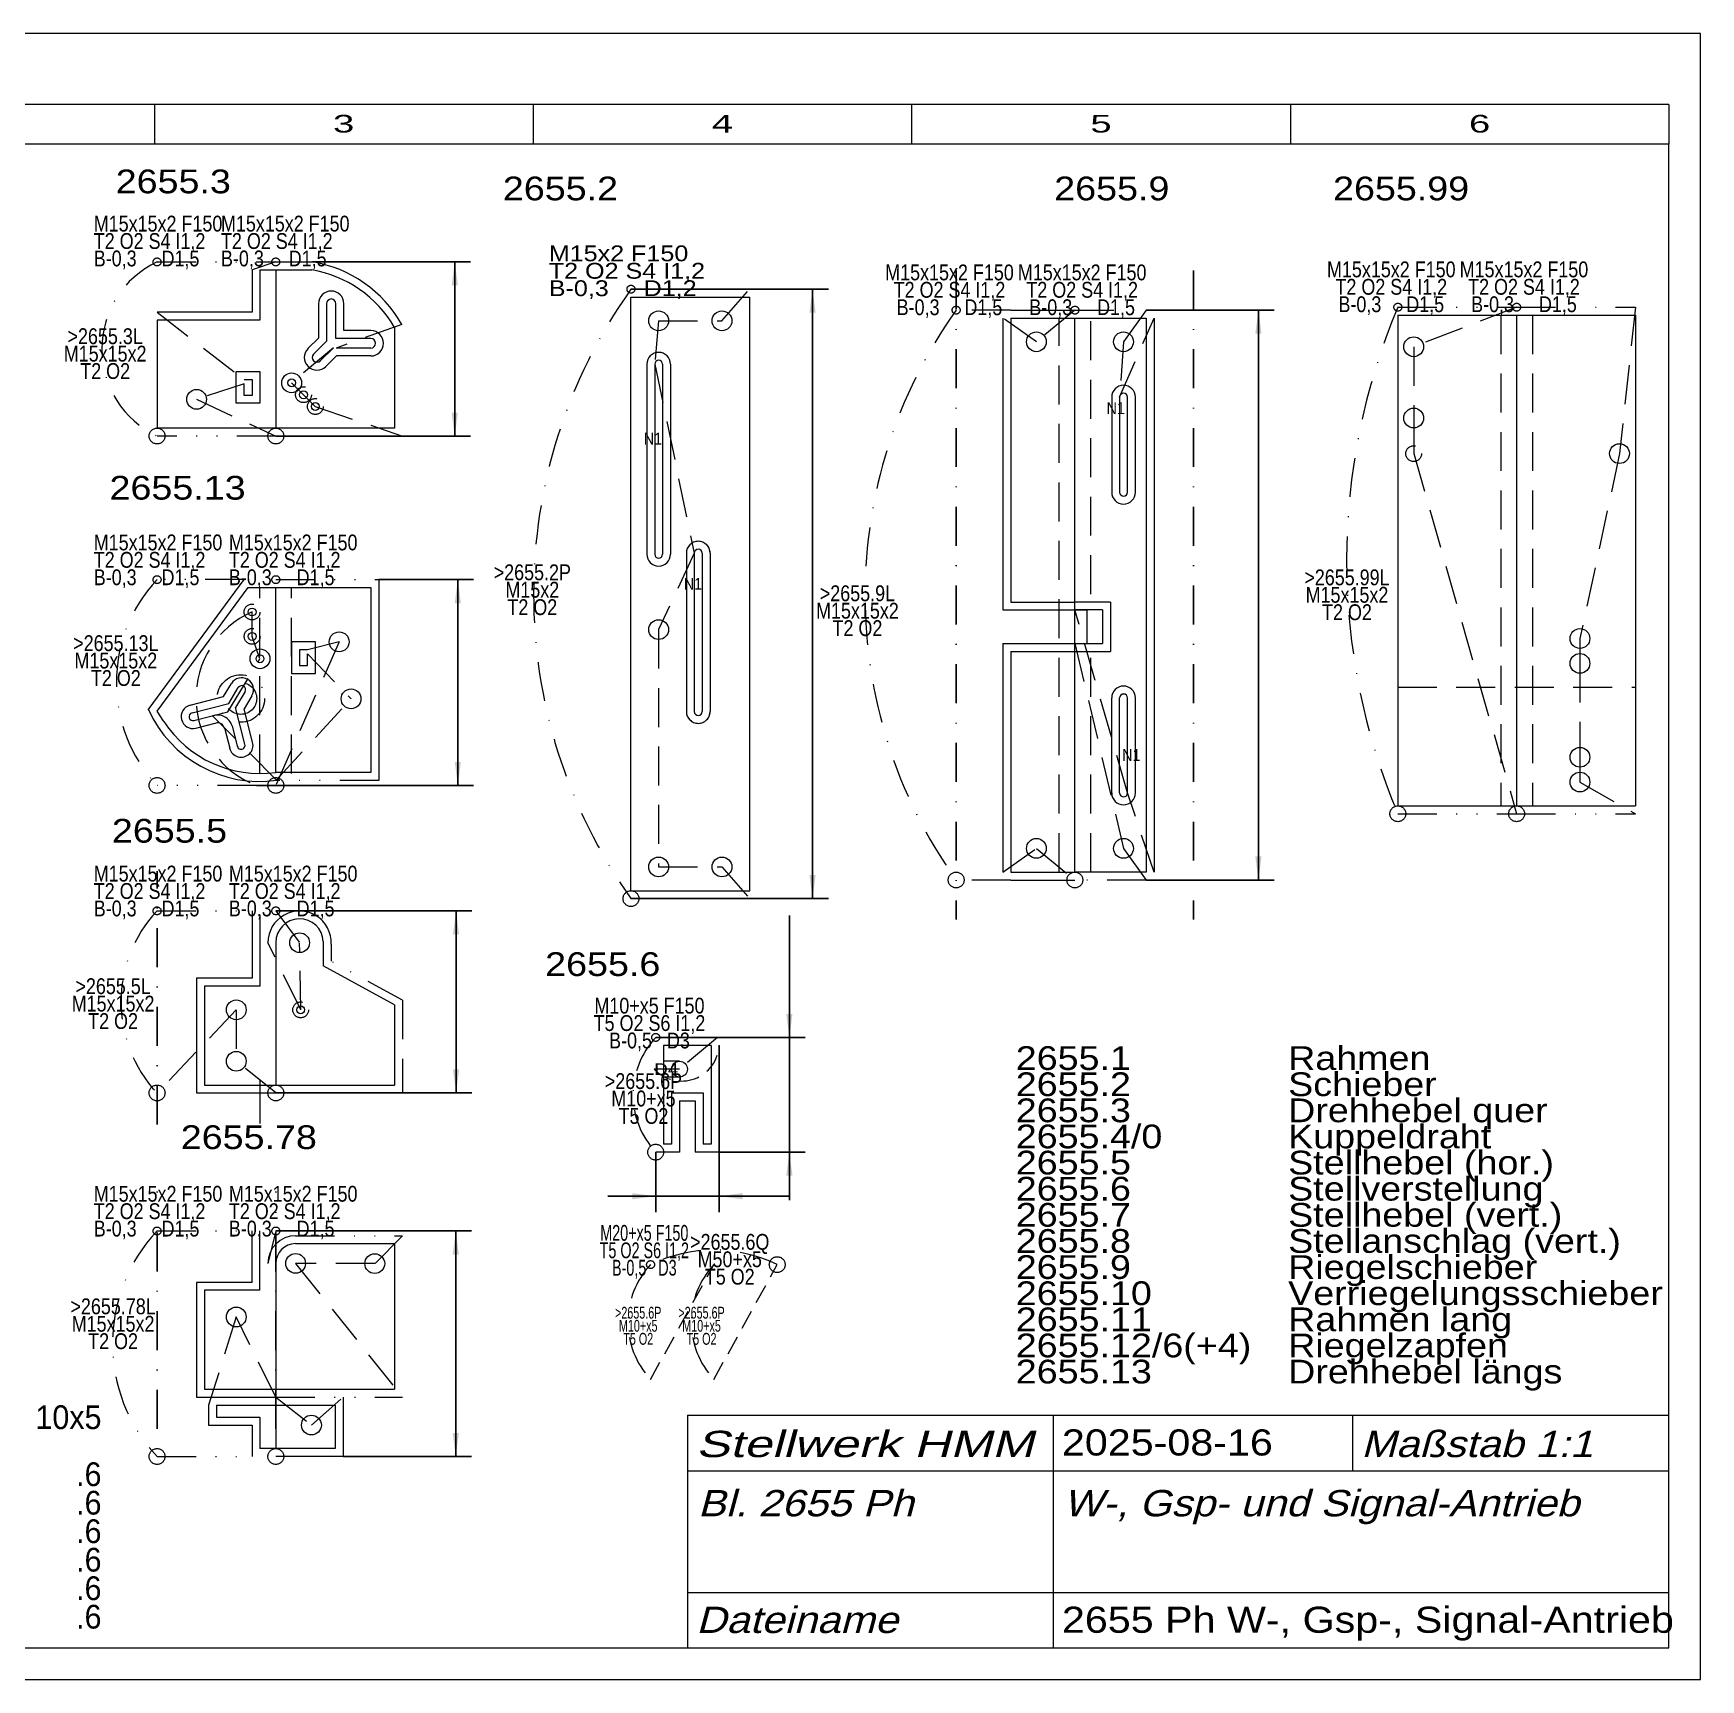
# Model space of a CAD drawing. Extents: x -97 to 296, y -30 to 209.
# Drawn here: x 85.4 to 296, y 1 to 209 of the extents above; entities that cross this region are included whole.
import ezdxf
from ezdxf.enums import TextEntityAlignment as Align

# ---------------------------------------------------------------- set-up
doc = ezdxf.new("R2010")
doc.units = 0
doc.header["$LTSCALE"] = 9.84733
for name, pattern in [('DASHDOT', [1, 0.5, -0.25, 0, -0.25]), ('DASHED', [0.75, 0.5, -0.25]), ('DIVIDE', [1.25, 0.5, -0.25, 0, -0.25, 0, -0.25]), ('HIDDEN', [0.375, 0.25, -0.125]), ('PHANTOM', [2.5, 1.25, -0.25, 0.25, -0.25, 0.25, -0.25])]:
    doc.linetypes.add(name, pattern=pattern)
for name, color, linetype, lineweight in [('2655_13L', 30, 'CONTINUOUS', 13), ('2655_13R', 14, 'CONTINUOUS', 13), ('2655_2 SCHIEBER', 230, 'CONTINUOUS', 13), ('2655_2P', 30, 'CONTINUOUS', 13), ('2655_3 DREHHEBEL', 150, 'CONTINUOUS', 13), ('2655_3L', 30, 'CONTINUOUS', 13), ('2655_3R', 14, 'CONTINUOUS', 13), ('2655_5 STELLHEBEL', 172, 'CONTINUOUS', 13), ('2655_5L', 30, 'CONTINUOUS', 13), ('2655_5R', 14, 'CONTINUOUS', 13), ('2655_6 STELLVERSTELLUNG', 230, 'CONTINUOUS', 13), ('2655_6P', 30, 'CONTINUOUS', 13), ('2655_6Q', 30, 'CONTINUOUS', 13), ('2655_78L', 30, 'CONTINUOUS', 13), ('2655_78R', 14, 'CONTINUOUS', 13), ('2655_8 STELLANSCHLAG', 6, 'CONTINUOUS', 13), ('2655_9 RIEGELSCHIEBER', 171, 'CONTINUOUS', 13), ('2655_99 RAHMENLEHRE', 7, 'CONTINUOUS', 13), ('2655_99L', 30, 'CONTINUOUS', 13), ('2655_99R', 14, 'CONTINUOUS', 13), ('2655_9L', 30, 'CONTINUOUS', 13), ('2655_9R', 14, 'CONTINUOUS', 13), ('2655___ W-_ GSP-_ SIGNAL-ANTRIEB', 230, 'CONTINUOUS', 13), ('BEMAßUNG', 7, 'CONTINUOUS', 25), ('BESCHRIFTUNG', 7, 'CONTINUOUS', 25), ('MITTELLINIEN', 5, 'DASHDOT', 25), ('STANDARD', 7, 'CONTINUOUS', 0)]:
    doc.layers.add(name, color=color, linetype=linetype, lineweight=lineweight)
doc.styles.add('Arial', font='arial.ttf')

# ---------------------------------------------------------------- blocks, each defined once
blk = doc.blocks.new('D513473024')
at = {"layer": 'BEMAßUNG', "color": 172}
for p, q in [((160.87, 176.68), (185.81, 176.68)), ((183.81, 176.68), (183.81, 99.68)), ((160.87, 99.68), (185.81, 99.68))]:
    blk.add_line(p, q, dxfattribs=at)
at = {"layer": 'BEMAßUNG'}
for points in [[(183.81, 176.68), (184.2, 173.7), (183.42, 173.7)], [(183.81, 99.68), (183.42, 102.65), (184.2, 102.65)]]:
    blk.add_solid(points, dxfattribs=at)
blk = doc.blocks.new('D513472768')
at = {"layer": 'BEMAßUNG', "color": 172}
for p, q in [((225.95, 174.03), (242.14, 174.03)), ((240.14, 102.03), (240.14, 174.03)), ((225.95, 102.03), (242.14, 102.03))]:
    blk.add_line(p, q, dxfattribs=at)
at = {"layer": 'BEMAßUNG'}
for points in [[(240.14, 174.03), (240.53, 171.05), (239.74, 171.05)], [(240.14, 102.03), (239.74, 105), (240.53, 105)]]:
    blk.add_solid(points, dxfattribs=at)
blk = doc.blocks.new('D513472512')
at = {"layer": 'BEMAßUNG', "color": 172}
for p, q in [((120.63, 180.12), (140.61, 180.12)), ((138.61, 158.12), (138.61, 180.12)), ((116.01, 158.12), (140.61, 158.12))]:
    blk.add_line(p, q, dxfattribs=at)
at = {"layer": 'BEMAßUNG'}
for points in [[(138.61, 180.12), (139.01, 177.15), (138.22, 177.15)], [(138.61, 158.12), (138.22, 161.09), (139.01, 161.09)]]:
    blk.add_solid(points, dxfattribs=at)
blk = doc.blocks.new('D513472256')
at = {"layer": 'BEMAßUNG', "color": 172}
for p, q in [((116.01, 98.13), (140.78, 98.13)), ((138.78, 75.13), (138.78, 98.13)), ((116.01, 75.13), (140.78, 75.13))]:
    blk.add_line(p, q, dxfattribs=at)
at = {"layer": 'BEMAßUNG'}
for points in [[(138.78, 98.13), (139.17, 95.16), (138.39, 95.16)], [(138.78, 75.13), (138.39, 78.11), (139.17, 78.11)]]:
    blk.add_solid(points, dxfattribs=at)
blk = doc.blocks.new('D513472000')
at = {"layer": 'BEMAßUNG', "color": 172}
for p, q in [((116.01, 57.69), (140.74, 57.69)), ((138.74, 57.69), (138.74, 29.19)), ((124.51, 29.19), (140.74, 29.19))]:
    blk.add_line(p, q, dxfattribs=at)
at = {"layer": 'BEMAßUNG'}
for points in [[(138.74, 57.69), (139.14, 54.71), (138.35, 54.71)], [(138.74, 29.19), (138.35, 32.16), (139.14, 32.16)]]:
    blk.add_solid(points, dxfattribs=at)
blk = doc.blocks.new('D513471744')
at = {"layer": 'BEMAßUNG', "color": 172}
for p, q in [((129.01, 139.98), (141, 139.98)), ((139, 113.98), (139, 139.98)), ((113.57, 113.98), (141, 113.98))]:
    blk.add_line(p, q, dxfattribs=at)
at = {"layer": 'BEMAßUNG'}
for points in [[(139, 139.98), (139.39, 137), (138.61, 137)], [(139, 113.98), (138.61, 116.95), (139.39, 116.95)]]:
    blk.add_solid(points, dxfattribs=at)
blk = doc.blocks.new('D513471488')
at = {"layer": 'BEMAßUNG', "color": 172}
for p, q in [((172, 81.14), (172, 60.08)), ((164, 67.64), (164, 60.08)), ((164, 62.08), (157.96, 62.08)), ((164, 62.08), (172, 62.08)), ((172, 62.08), (180.78, 62.08))]:
    blk.add_line(p, q, dxfattribs=at)
at = {"layer": 'BEMAßUNG'}
for points in [[(164, 62.08), (161.03, 61.69), (161.03, 62.47)], [(172, 62.08), (174.98, 62.47), (174.98, 61.69)]]:
    blk.add_solid(points, dxfattribs=at)
blk = doc.blocks.new('D513471232')
at = {"layer": 'BEMAßUNG', "color": 172}
for p, q in [((180.88, 82.14), (180.88, 97.53)), ((164, 82.14), (182.88, 82.14)), ((180.88, 67.64), (180.88, 82.14)), ((172, 67.64), (182.88, 67.64)), ((180.88, 67.64), (180.88, 61.6))]:
    blk.add_line(p, q, dxfattribs=at)
at = {"layer": 'BEMAßUNG'}
for points in [[(180.88, 82.14), (180.49, 85.12), (181.28, 85.12)], [(180.88, 67.64), (181.28, 64.67), (180.49, 64.67)]]:
    blk.add_solid(points, dxfattribs=at)

msp = doc.modelspace()

# ---------------------------------------------------------------- linework, layer by layer
at = {"layer": '2655_13L'}
for p, q in [((99.9, 123.55), (112.02, 139.98)), ((105.43, 123.15), (110.07, 124.33)), ((110.07, 124.33), (111.27, 126.34)), ((112.13, 125.83), (110.93, 123.82)), ((105.67, 122.18), (109.96, 123.27)), ((112.11, 119.18), (110.93, 123.82)), ((110.49, 121.52), (111.14, 118.93))]:
    msp.add_line(p, q, dxfattribs=at)
at = {"layer": '2655_13L', "linetype": 'DIVIDE'}
for p, q in [((112.02, 139.98), (101.01, 139.98)), ((113.57, 113.98), (101.01, 113.98))]:
    msp.add_line(p, q, dxfattribs=at)
at = {"layer": '2655_13L', "linetype": 'DASHED'}
for p, q in [((113.02, 132.81), (113.01, 135.89)), ((114.01, 129.98), (113.02, 132.81)), ((109.96, 123.27), (114.01, 129.98)), ((116.14, 114.62), (108.02, 122.77))]:
    msp.add_line(p, q, dxfattribs=at)
at = {"layer": '2655_13L', "linetype": 'PHANTOM'}
for centre, radius in [((101.01, 139.98), 0.5), ((101.01, 113.98), 1)]:
    msp.add_circle(centre, radius, dxfattribs=at)
at = {"layer": '2655_13L', "linetype": 'DIVIDE'}
for centre in [(113.01, 135.89), (113.02, 132.81)]:
    msp.add_circle(centre, 1, dxfattribs=at)
at = {"layer": '2655_13L'}
msp.add_circle((114.01, 129.98), 1.25, dxfattribs=at)
at = {"layer": '2655_13L', "linetype": 'DASHED'}
msp.add_arc((117.78, 125.05), 11.85, 113.7717, 249.1762, dxfattribs=at)
at = {"layer": '2655_13L'}
for centre, radius, start, end in [((111.7, 126.09), 0.5, 329.29, 509.29), ((114.01, 129.98), 15.5, 204.4917, 277.9281), ((105.55, 122.66), 0.5, 104.29, 284.29), ((108.64, 120.94), 1.93, 17.273, 108.5844), ((111.63, 119.05), 0.5, 194.29, 374.29)]:
    msp.add_arc(centre, radius, start, end, dxfattribs=at)
at = {"layer": '2655_13R', "linetype": 'DIVIDE'}
for p, q in [((116.01, 139.98), (129.01, 139.98)), ((129.01, 114.62), (116.01, 114.62))]:
    msp.add_line(p, q, dxfattribs=at)
at = {"layer": '2655_13R'}
for p, q in [((129.01, 139.98), (129.01, 114.62)), ((120.01, 131.12), (119.01, 131.12)), ((119.01, 131.12), (119.01, 129.12)), ((120.01, 129.12), (120.01, 130.62)), ((119.01, 129.12), (120.01, 129.12))]:
    msp.add_line(p, q, dxfattribs=at)
at = {"layer": '2655_13R', "linetype": 'DASHED'}
for p, q in [((124.01, 132.12), (116.01, 113.98)), ((124.01, 132.12), (120.01, 131.12)), ((120.01, 130.62), (125.51, 124.92)), ((116.01, 114.62), (125.51, 124.92))]:
    msp.add_line(p, q, dxfattribs=at)
at = {"layer": '2655_13R', "linetype": 'PHANTOM'}
for centre, radius in [((116.01, 139.98), 0.5), ((116.01, 113.98), 1)]:
    msp.add_circle(centre, radius, dxfattribs=at)
at = {"layer": '2655_13R'}
for centre in [(124.01, 132.12), (125.51, 124.92)]:
    msp.add_circle(centre, 1.25, dxfattribs=at)
at = {"layer": '2655_2 SCHIEBER'}
for p, q in [((160.87, 100.68), (160.87, 175.68)), ((160.87, 175.68), (175.87, 175.68)), ((175.87, 100.68), (175.87, 175.68)), ((162.87, 167.19), (162.87, 143.19)), ((165.87, 167.19), (165.87, 143.19)), ((167.87, 143.32), (167.87, 123.32)), ((170.87, 143.32), (170.87, 123.32)), ((160.87, 100.68), (175.87, 100.68))]:
    msp.add_line(p, q, dxfattribs=at)
at = {"layer": '2655_2 SCHIEBER', "linetype": 'DASHED'}
for p, q in [((167.87, 143.32), (167.87, 123.32)), ((170.87, 143.32), (170.87, 123.32))]:
    msp.add_line(p, q, dxfattribs=at)
at = {"layer": '2655_2 SCHIEBER'}
for centre, start, end in [((164.37, 167.19), 0, 180), ((169.37, 143.32), 0, 180), ((164.37, 143.19), 180, 360), ((169.37, 123.32), 180, 360)]:
    msp.add_arc(centre, 1.5, start, end, dxfattribs=at)
at = {"layer": '2655_2 SCHIEBER', "linetype": 'DASHED'}
for centre, start, end in [((169.37, 143.32), 0, 180), ((169.37, 123.32), 180, 360)]:
    msp.add_arc(centre, 1.5, start, end, dxfattribs=at)
at = {"layer": '2655_2P', "linetype": 'DIVIDE'}
for p, q in [((160.87, 176.68), (175.87, 176.68)), ((160.87, 99.68), (175.87, 99.68))]:
    msp.add_line(p, q, dxfattribs=at)
at = {"layer": '2655_2P', "linetype": 'DASHED'}
for p, q in [((172.37, 172.68), (175.87, 176.68)), ((164.37, 172.68), (163.87, 167.19)), ((164.37, 172.68), (172.37, 172.68)), ((163.87, 167.19), (168.87, 143.32)), ((168.87, 143.32), (164.37, 133.67)), ((164.37, 133.67), (164.37, 103.68)), ((164.37, 103.68), (172.37, 103.68)), ((172.37, 103.68), (175.87, 99.68))]:
    msp.add_line(p, q, dxfattribs=at)
at = {"layer": '2655_2P'}
for p, q in [((163.87, 167.19), (163.87, 143.19)), ((164.87, 167.19), (164.87, 143.19)), ((168.87, 143.32), (168.87, 123.32)), ((169.87, 143.32), (169.87, 123.32))]:
    msp.add_line(p, q, dxfattribs=at)
at = {"layer": '2655_2P', "linetype": 'PHANTOM'}
for centre, radius in [((160.87, 176.68), 0.5), ((160.87, 99.68), 1)]:
    msp.add_circle(centre, radius, dxfattribs=at)
at = {"layer": '2655_2P'}
for centre in [(164.37, 172.68), (172.37, 172.68), (164.37, 133.67), (164.37, 103.68), (172.37, 103.68)]:
    msp.add_circle(centre, 1.25, dxfattribs=at)
for centre, start, end in [((164.37, 167.19), 0, 180), ((169.37, 143.32), 0, 180), ((164.37, 143.19), 180, 360), ((169.37, 123.32), 180, 360)]:
    msp.add_arc(centre, 0.5, start, end, dxfattribs=at)
at = {"layer": '2655_3 DREHHEBEL'}
for p, q in [((114.01, 179.12), (114.01, 172.76)), ((114.01, 179.12), (120.54, 179.12)), ((116.01, 179.12), (116.01, 159.12)), ((121.41, 174.84), (121.41, 170.5)), ((124.61, 171.44), (124.61, 174.84)), ((114.01, 172.76), (101.01, 172.76)), ((101.01, 172.76), (101.01, 159.12)), ((128.01, 171.44), (124.61, 171.44)), ((131.01, 171.82), (131.01, 159.12)), ((120.07, 169.17), (121.41, 170.5)), ((123.67, 168.24), (122.34, 166.91)), ((128.01, 168.24), (123.67, 168.24)), ((111.01, 162.26), (111.01, 166.26)), ((111.01, 166.26), (114.01, 166.26)), ((114.01, 166.26), (114.01, 162.26)), ((114.01, 162.26), (111.01, 162.26)), ((131.01, 159.12), (101.01, 159.12)), ((101.01, 123.36), (112.53, 138.98)), ((112.53, 138.98), (128.01, 138.98)), ((116.01, 115.62), (116.01, 138.98)), ((116.01, 115.62), (116.01, 138.98)), ((128.01, 138.98), (128.01, 115.62)), ((121.01, 132.12), (118.01, 132.12)), ((118.01, 132.12), (118.01, 128.12)), ((121.01, 128.12), (121.01, 132.12)), ((109.42, 125.2), (110.41, 126.85)), ((118.01, 128.12), (121.01, 128.12)), ((105.18, 124.12), (109.42, 125.2)), ((112.98, 125.32), (112, 123.67)), ((101.87, 122.05), (101.01, 123.36)), ((113.08, 119.42), (112, 123.67)), ((105.92, 121.21), (108.34, 121.83)), ((109.56, 121.1), (110.18, 118.68)), ((128.01, 115.62), (116.01, 115.62))]:
    msp.add_line(p, q, dxfattribs=at)
at = {"layer": '2655_3 DREHHEBEL', "linetype": 'DASHED'}
for p, q in [((114.01, 115.48), (114.01, 138.98)), ((118.01, 115.48), (118.01, 138.98))]:
    msp.add_line(p, q, dxfattribs=at)
at = {"layer": '2655_3 DREHHEBEL'}
for centre in [(118.01, 164.84), (119.51, 163.34), (121, 161.85), (113.01, 135.89), (113.02, 132.81), (114.01, 129.98), (114.01, 129.98)]:
    msp.add_circle(centre, 0.5, dxfattribs=at)
at = {"layer": '2655_3 DREHHEBEL', "linetype": 'DASHDOT'}
for radius in [3, 2]:
    msp.add_circle((111.59, 124.96), radius, dxfattribs=at)
at = {"layer": '2655_3 DREHHEBEL'}
for centre, radius, start, end in [((118.01, 164.34), 15, 29.9264, 80.2619), ((123.01, 174.84), 1.6, 360, 540), ((128.01, 169.84), 1.6, 270, 450), ((121.21, 168.04), 1.6, 135, 315), ((111.7, 126.09), 1.5, 329.29, 509.29), ((105.55, 122.66), 1.5, 104.29, 284.29), ((114.01, 129.98), 14.5, 213.1448, 277.9281), ((108.64, 120.94), 0.933, 9.9957, 108.5844), ((111.63, 119.05), 1.5, 194.29, 374.29)]:
    msp.add_arc(centre, radius, start, end, dxfattribs=at)
at = {"layer": '2655_3L', "linetype": 'DIVIDE'}
for p, q in [((101.01, 180.12), (116.01, 180.12)), ((116.01, 158.12), (101.01, 158.12))]:
    msp.add_line(p, q, dxfattribs=at)
at = {"layer": '2655_3L', "linetype": 'DASHED'}
for p, q in [((116.01, 180.12), (113.01, 179.12)), ((101.01, 173.76), (112.01, 165.26)), ((112.01, 164.72), (106, 162.76)), ((106, 162.76), (116.01, 158.12))]:
    msp.add_line(p, q, dxfattribs=at)
at = {"layer": '2655_3L'}
for p, q in [((113.01, 179.12), (113.01, 173.76)), ((113.01, 173.76), (101.01, 173.76)), ((112.01, 165.26), (113.01, 165.26)), ((112.01, 163.26), (112.01, 164.72)), ((113.01, 165.26), (113.01, 163.26)), ((113.01, 163.26), (112.01, 163.26))]:
    msp.add_line(p, q, dxfattribs=at)
at = {"layer": '2655_3L', "linetype": 'PHANTOM'}
for centre, radius in [((101.01, 180.12), 0.5), ((101.01, 158.12), 1)]:
    msp.add_circle(centre, radius, dxfattribs=at)
at = {"layer": '2655_3L'}
msp.add_circle((106, 162.76), 1.25, dxfattribs=at)
at = {"layer": '2655_3R', "linetype": 'DIVIDE'}
for p, q in [((116, 180.12), (120.63, 180.12)), ((132.01, 158.12), (116.01, 158.12))]:
    msp.add_line(p, q, dxfattribs=at)
at = {"layer": '2655_3R'}
for p, q in [((122.41, 174.84), (122.41, 170.09)), ((123.61, 170.44), (123.61, 174.84)), ((120.78, 168.46), (122.41, 170.09)), ((121.63, 167.62), (123.28, 169.27)), ((128.01, 170.44), (123.61, 170.44)), ((128.01, 169.24), (123.63, 169.24))]:
    msp.add_line(p, q, dxfattribs=at)
at = {"layer": '2655_3R', "linetype": 'DASHED'}
for p, q in [((131.93, 172.22), (123.63, 169.24)), ((123.28, 169.27), (118.01, 164.84)), ((118.01, 164.84), (119.51, 163.34)), ((119.51, 163.34), (121, 161.85)), ((121, 161.85), (132.01, 158.12))]:
    msp.add_line(p, q, dxfattribs=at)
at = {"layer": '2655_3R', "linetype": 'PHANTOM'}
for centre, radius in [((116, 180.12), 0.5), ((116.01, 158.12), 1)]:
    msp.add_circle(centre, radius, dxfattribs=at)
at = {"layer": '2655_3R'}
msp.add_circle((118.01, 164.84), 1.25, dxfattribs=at)
at = {"layer": '2655_3R', "linetype": 'DIVIDE'}
for centre in [(119.51, 163.34), (121, 161.85)]:
    msp.add_circle(centre, 1, dxfattribs=at)
at = {"layer": '2655_3R'}
for centre, radius, start, end in [((118.01, 164.34), 16, 29.4913, 80.5719), ((123.01, 174.84), 0.6, 0, 180), ((128.01, 169.84), 0.6, 270, 450), ((121.21, 168.04), 0.6, 135, 315)]:
    msp.add_arc(centre, radius, start, end, dxfattribs=at)
at = {"layer": '2655_5 STELLHEBEL'}
for p, q in [((114.01, 97.63), (114.01, 88.63)), ((116.01, 94.11), (116.01, 76.13)), ((122.01, 94.27), (122.01, 91.17)), ((131.01, 86.24), (122.01, 91.17)), ((114.01, 88.63), (107.01, 88.63)), ((107.01, 88.63), (107.01, 76.13)), ((131.01, 86.24), (131.01, 76.13)), ((107.01, 76.13), (131.01, 76.13)), ((114.01, 50.19), (114.01, 57.69)), ((118.51, 56.09), (131.01, 56.09)), ((131.01, 56.09), (131.01, 37.69)), ((116.01, 53.59), (116.01, 37.69)), ((114.01, 50.19), (107.01, 50.19)), ((107.01, 50.19), (107.01, 37.69)), ((107.01, 37.69), (131.01, 37.69))]:
    msp.add_line(p, q, dxfattribs=at)
msp.add_circle((119.15, 85.63), 0.5, dxfattribs=at)
for centre, radius, start in [((119.01, 94.11), 3, 2.9787), ((118.51, 53.59), 2.5, 90)]:
    msp.add_arc(centre, radius, start, 180, dxfattribs=at)
at = {"layer": '2655_5L', "linetype": 'DIVIDE'}
msp.add_line((101.01, 98.13), (113.01, 98.13), dxfattribs=at)
at = {"layer": '2655_5L'}
for p, q in [((113.01, 98.13), (113.01, 89.63)), ((106.01, 89.63), (106.01, 75.13)), ((113.01, 89.63), (106.01, 89.63)), ((106.01, 75.13), (116.01, 75.13))]:
    msp.add_line(p, q, dxfattribs=at)
at = {"layer": '2655_5L', "linetype": 'DASHED'}
for p, q in [((111.01, 85.63), (101.01, 75.13)), ((111.01, 85.63), (111.01, 79.13)), ((116.01, 75.13), (111.01, 79.13))]:
    msp.add_line(p, q, dxfattribs=at)
at = {"layer": '2655_5L', "linetype": 'PHANTOM'}
for centre, radius in [((101.01, 98.13), 0.5), ((101.01, 75.13), 1)]:
    msp.add_circle(centre, radius, dxfattribs=at)
at = {"layer": '2655_5L'}
for centre in [(111.01, 85.63), (111.01, 79.13)]:
    msp.add_circle(centre, 1.25, dxfattribs=at)
at = {"layer": '2655_5R', "linetype": 'DASHED'}
for p, q in [((116.01, 98.13), (119.01, 94.11)), ((119.15, 85.63), (115.01, 94.11)), ((119.15, 85.63), (119.01, 94.11)), ((132.01, 86.84), (132.01, 75.13))]:
    msp.add_line(p, q, dxfattribs=at)
at = {"layer": '2655_5R'}
msp.add_line((123.01, 93.93), (123.01, 91.76), dxfattribs=at)
at = {"layer": '2655_5R', "linetype": 'DIVIDE'}
for p, q in [((132.01, 86.84), (123.01, 91.76)), ((116.01, 75.13), (132.01, 75.13))]:
    msp.add_line(p, q, dxfattribs=at)
at = {"layer": '2655_5R', "linetype": 'PHANTOM'}
for centre, radius in [((116.01, 98.13), 0.5), ((116.01, 75.13), 1)]:
    msp.add_circle(centre, radius, dxfattribs=at)
at = {"layer": '2655_5R'}
msp.add_circle((119.01, 94.11), 1.25, dxfattribs=at)
at = {"layer": '2655_5R', "linetype": 'DIVIDE'}
msp.add_circle((119.15, 85.63), 1, dxfattribs=at)
at = {"layer": '2655_5R'}
msp.add_arc((119.01, 94.11), 4, 357.4202, 540, dxfattribs=at)
at = {"layer": '2655_6 STELLVERSTELLUNG', "color": 230}
for p, q in [((165, 81.14), (165, 68.64)), ((171, 81.14), (165, 81.14)), ((171, 81.14), (171, 68.64)), ((166, 75.14), (170, 75.14)), ((166, 75.14), (166, 68.64)), ((170, 75.14), (170, 68.64)), ((166, 68.64), (165, 68.64)), ((171, 68.64), (170, 68.64))]:
    msp.add_line(p, q, dxfattribs=at)
at = {"layer": '2655_6 STELLVERSTELLUNG', "color": 230, "linetype": 'DASHED'}
for p, q in [((167, 79.14), (165, 79.14)), ((167, 77.14), (165, 77.14))]:
    msp.add_line(p, q, dxfattribs=at)
at = {"layer": '2655_6P', "linetype": 'DIVIDE'}
for p, q in [((171.81, 82.14), (164, 82.14)), ((167, 78.14), (163.81, 78.14)), ((167, 67.64), (164, 67.64)), ((172, 67.64), (169, 67.64))]:
    msp.add_line(p, q, dxfattribs=at)
at = {"layer": '2655_6P', "linetype": 'DASHED'}
msp.add_line((171.81, 82.14), (167, 78.14), dxfattribs=at)
at = {"layer": '2655_6P'}
for p, q in [((172, 81.14), (172, 67.64)), ((167, 74.14), (167, 67.64)), ((167, 74.14), (169, 74.14)), ((169, 74.14), (169, 67.64))]:
    msp.add_line(p, q, dxfattribs=at)
at = {"layer": '2655_6P', "linetype": 'PHANTOM'}
for centre, radius in [((164, 82.14), 0.5), ((164, 67.64), 1)]:
    msp.add_circle(centre, radius, dxfattribs=at)
at = {"layer": '2655_6P'}
msp.add_circle((167, 78.14), 1, dxfattribs=at)
at = {"layer": '2655_6P', "linetype": 'HIDDEN'}
msp.add_arc((167.28, 81.36), 4.73, 222.8091, 357.4034, dxfattribs=at)
at = {"layer": '2655_6Q', "linetype": 'HIDDEN'}
for p, q in [((163.35, 38.94), (171.35, 53.44)), ((171.35, 38.94), (179.35, 53.44))]:
    msp.add_line(p, q, dxfattribs=at)
at = {"layer": '2655_6Q', "linetype": 'PHANTOM'}
for centre, radius in [((163.35, 53.44), 0.5), ((179.35, 53.44), 1)]:
    msp.add_circle(centre, radius, dxfattribs=at)
at = {"layer": '2655_6Q', "linetype": 'DASHDOT'}
for centre in [(171.1, 46.19), (179.1, 46.19)]:
    msp.add_arc(centre, 10.61, 136.9144, 223.0856, dxfattribs=at)
at = {"layer": '2655_78L', "linetype": 'DIVIDE'}
for p, q in [((101.01, 57.69), (113.01, 57.69)), ((101.01, 29.19), (113.01, 29.19))]:
    msp.add_line(p, q, dxfattribs=at)
at = {"layer": '2655_78L'}
for p, q in [((113.01, 51.19), (113.01, 57.69)), ((106.01, 51.19), (106.01, 36.69)), ((113.01, 51.19), (106.01, 51.19)), ((106.01, 36.69), (116.01, 36.69)), ((107.51, 35.69), (107.51, 33.16)), ((107.51, 33.16), (113.01, 33.16)), ((113.01, 33.16), (113.01, 29.19))]:
    msp.add_line(p, q, dxfattribs=at)
at = {"layer": '2655_78L', "linetype": 'DASHED'}
for p, q in [((111.01, 46.82), (107.51, 35.69)), ((116.01, 36.69), (111.01, 46.82))]:
    msp.add_line(p, q, dxfattribs=at)
at = {"layer": '2655_78L', "linetype": 'PHANTOM'}
for centre, radius in [((101.01, 57.69), 0.5), ((101.01, 29.19), 1)]:
    msp.add_circle(centre, radius, dxfattribs=at)
at = {"layer": '2655_78L'}
msp.add_circle((111.01, 46.82), 1.25, dxfattribs=at)
at = {"layer": '2655_78R', "linetype": 'DASHED'}
for p, q in [((116.01, 57.69), (115.01, 53.59)), ((132.01, 57.09), (128.51, 53.57)), ((128.51, 53.57), (118.51, 53.59)), ((118.51, 53.59), (132.01, 36.69)), ((116.01, 36.69), (120.51, 33.17)), ((120.51, 33.17), (124.51, 36.69))]:
    msp.add_line(p, q, dxfattribs=at)
at = {"layer": '2655_78R', "linetype": 'DIVIDE'}
for p, q in [((118.51, 57.09), (132.01, 57.09)), ((116.01, 36.69), (132.01, 36.69))]:
    msp.add_line(p, q, dxfattribs=at)
at = {"layer": '2655_78R'}
for p, q in [((124.51, 36.69), (124.51, 29.19)), ((124.51, 29.19), (116.01, 29.19))]:
    msp.add_line(p, q, dxfattribs=at)
at = {"layer": '2655_78R', "linetype": 'PHANTOM'}
for centre, radius in [((116.01, 57.69), 0.5), ((116.01, 29.19), 1)]:
    msp.add_circle(centre, radius, dxfattribs=at)
at = {"layer": '2655_78R'}
for centre in [(118.51, 53.59), (128.51, 53.57), (120.51, 33.17)]:
    msp.add_circle(centre, 1.25, dxfattribs=at)
msp.add_arc((118.51, 53.59), 3.5, 90, 180, dxfattribs=at)
at = {"layer": '2655_8 STELLANSCHLAG'}
for p, q in [((114.01, 76.76), (114.01, 71.26)), ((108.51, 35.69), (123.51, 35.69)), ((108.51, 35.69), (108.51, 34.16)), ((108.51, 34.16), (114.01, 34.16)), ((114.01, 34.16), (114.01, 30.19)), ((116.01, 35.69), (116.01, 30.19)), ((123.51, 35.69), (123.51, 30.19)), ((123.51, 30.19), (114.01, 30.19))]:
    msp.add_line(p, q, dxfattribs=at)
at = {"layer": '2655_9 RIEGELSCHIEBER'}
for p, q in [((208.86, 173.03), (216.95, 173.03)), ((208.86, 173.03), (208.86, 137.15)), ((216.95, 173.03), (225.95, 173.03)), ((216.95, 103.03), (216.95, 173.03)), ((225.95, 173.03), (225.95, 103.03)), ((221.6, 163.03), (221.6, 151.03)), ((224.6, 151.03), (224.6, 163.03)), ((208.86, 137.15), (214.95, 137.15)), ((221.45, 137.15), (216.95, 137.15)), ((221.45, 137.15), (221.45, 130.9)), ((208.86, 130.9), (214.95, 130.9)), ((208.86, 130.9), (208.86, 103.03)), ((216.95, 130.9), (221.45, 130.9)), ((221.6, 113.03), (221.6, 125.03)), ((224.6, 113.03), (224.6, 125.03)), ((208.86, 103.03), (216.95, 103.03)), ((225.95, 103.03), (216.95, 103.03))]:
    msp.add_line(p, q, dxfattribs=at)
at = {"layer": '2655_9 RIEGELSCHIEBER', "linetype": 'DASHED'}
for p, q in [((214.95, 103.03), (214.95, 173.03)), ((218.95, 138.15), (218.95, 173.03)), ((214.95, 137.15), (216.95, 137.15)), ((214.95, 130.9), (216.95, 130.9)), ((218.95, 103.03), (218.95, 131.9))]:
    msp.add_line(p, q, dxfattribs=at)
at = {"layer": '2655_9 RIEGELSCHIEBER'}
for centre, start, end in [((223.1, 163.03), 0, 180), ((223.1, 151.03), 180, 360), ((223.1, 125.03), 0, 180), ((223.1, 113.03), 180, 360)]:
    msp.add_arc(centre, 1.5, start, end, dxfattribs=at)
at = {"layer": '2655_99 RAHMENLEHRE'}
for p, q in [((257.75, 173.4), (257.75, 111.4)), ((257.75, 173.4), (287.75, 173.4)), ((272.75, 173.4), (272.75, 111.4)), ((287.75, 173.4), (287.75, 111.4)), ((257.75, 111.4), (287.75, 111.4))]:
    msp.add_line(p, q, dxfattribs=at)
at = {"layer": '2655_99 RAHMENLEHRE', "linetype": 'DASHED'}
for p, q in [((270.75, 173.4), (270.75, 111.4)), ((274.75, 173.4), (274.75, 111.4)), ((257.75, 126.4), (287.75, 126.4))]:
    msp.add_line(p, q, dxfattribs=at)
at = {"layer": '2655_99L', "linetype": 'DIVIDE'}
for p, q in [((257.75, 174.4), (272.75, 174.4)), ((257.75, 110.4), (272.75, 110.4))]:
    msp.add_line(p, q, dxfattribs=at)
at = {"layer": '2655_99L', "linetype": 'DASHED'}
for p, q in [((272.75, 174.4), (259.75, 169.4)), ((259.75, 169.4), (259.75, 160.4)), ((259.75, 160.4), (259.75, 155.9)), ((259.75, 155.9), (272.75, 110.4))]:
    msp.add_line(p, q, dxfattribs=at)
at = {"layer": '2655_99L', "linetype": 'PHANTOM'}
for centre, radius in [((257.75, 174.4), 0.5), ((257.75, 110.4), 1)]:
    msp.add_circle(centre, radius, dxfattribs=at)
at = {"layer": '2655_99L'}
for centre in [(259.75, 169.4), (259.75, 160.4)]:
    msp.add_circle(centre, 1.25, dxfattribs=at)
at = {"layer": '2655_99L', "linetype": 'DIVIDE'}
msp.add_circle((259.75, 155.9), 1, dxfattribs=at)
at = {"layer": '2655_99R', "linetype": 'DIVIDE'}
for p, q in [((272.75, 174.4), (287.75, 174.4)), ((272.75, 110.4), (287.75, 110.4))]:
    msp.add_line(p, q, dxfattribs=at)
at = {"layer": '2655_99R', "linetype": 'DASHED'}
for p, q in [((287.75, 174.4), (285.75, 155.9)), ((285.75, 155.9), (280.75, 132.54)), ((280.75, 129.4), (280.75, 117.54)), ((280.75, 114.4), (287.75, 110.4))]:
    msp.add_line(p, q, dxfattribs=at)
at = {"layer": '2655_99R', "color": 30, "linetype": 'DASHED'}
for p, q in [((280.75, 132.54), (280.75, 129.4)), ((280.75, 117.54), (280.75, 114.4))]:
    msp.add_line(p, q, dxfattribs=at)
at = {"layer": '2655_99R', "linetype": 'PHANTOM'}
for centre, radius in [((272.75, 174.4), 0.5), ((272.75, 110.4), 1)]:
    msp.add_circle(centre, radius, dxfattribs=at)
at = {"layer": '2655_99R'}
for centre in [(285.75, 155.9), (280.75, 132.54), (280.75, 129.4), (280.75, 117.54), (280.75, 114.4)]:
    msp.add_circle(centre, 1.25, dxfattribs=at)
at = {"layer": '2655_9L', "linetype": 'DIVIDE'}
for p, q in [((208.86, 174.03), (201.95, 174.03)), ((208.86, 102.03), (201.95, 102.03))]:
    msp.add_line(p, q, dxfattribs=at)
at = {"layer": '2655_9L'}
for p, q in [((207.86, 173.03), (207.86, 136.15)), ((208.86, 174.03), (216.95, 174.03)), ((207.86, 136.15), (218.45, 136.15)), ((207.86, 131.9), (218.45, 131.9)), ((207.86, 131.9), (207.86, 103.03)), ((208.86, 102.03), (216.95, 102.03))]:
    msp.add_line(p, q, dxfattribs=at)
at = {"layer": '2655_9L', "linetype": 'DASHED'}
for p, q in [((212.09, 170.03), (207.86, 173.03)), ((216.95, 174.03), (212.09, 170.03)), ((218.45, 136.15), (218.45, 131.9)), ((207.86, 103.03), (212.09, 106.03)), ((212.09, 106.03), (216.95, 102.03))]:
    msp.add_line(p, q, dxfattribs=at)
at = {"layer": '2655_9L', "linetype": 'PHANTOM'}
for centre, radius in [((201.95, 174.03), 0.5), ((201.95, 102.03), 1)]:
    msp.add_circle(centre, radius, dxfattribs=at)
at = {"layer": '2655_9L'}
for centre in [(212.09, 170.03), (212.09, 106.03)]:
    msp.add_circle(centre, 1.25, dxfattribs=at)
at = {"layer": '2655_9R', "linetype": 'DIVIDE'}
for p, q in [((216.95, 174.03), (225.95, 174.03)), ((225.95, 102.03), (216.95, 102.03))]:
    msp.add_line(p, q, dxfattribs=at)
at = {"layer": '2655_9R', "linetype": 'DASHED'}
for p, q in [((222.6, 163.03), (226.95, 173.03)), ((225.95, 174.03), (223.09, 170.03)), ((223.09, 170.03), (222.6, 163.03)), ((223.6, 113.03), (216.95, 136.15)), ((216.95, 131.9), (223.09, 106.03)), ((226.95, 103.03), (223.6, 113.03)), ((223.09, 106.03), (225.95, 102.03))]:
    msp.add_line(p, q, dxfattribs=at)
at = {"layer": '2655_9R'}
for p, q in [((226.95, 173.03), (226.95, 103.03)), ((222.6, 163.03), (222.6, 151.03)), ((223.6, 151.03), (223.6, 163.03)), ((220.45, 136.15), (216.95, 136.15)), ((220.45, 136.15), (220.45, 131.9)), ((216.95, 131.9), (220.45, 131.9)), ((222.6, 113.03), (222.6, 125.03)), ((223.6, 113.03), (223.6, 125.03))]:
    msp.add_line(p, q, dxfattribs=at)
at = {"layer": '2655_9R', "linetype": 'PHANTOM'}
for centre, radius in [((216.95, 174.03), 0.5), ((216.95, 102.03), 1)]:
    msp.add_circle(centre, radius, dxfattribs=at)
at = {"layer": '2655_9R'}
for centre in [(223.09, 170.03), (223.09, 106.03)]:
    msp.add_circle(centre, 1.25, dxfattribs=at)
for centre, start, end in [((223.1, 163.03), 0, 180), ((223.1, 151.03), 180, 360), ((223.1, 125.03), 0, 180), ((223.1, 113.03), 180, 360)]:
    msp.add_arc(centre, 0.5, start, end, dxfattribs=at)
at = {"layer": '2655___ W-_ GSP-_ SIGNAL-ANTRIEB', "linetype": 'DASHDOT'}
for centre, radius, start, end in [((106.19, 169.12), 12.16, 115.2446, 244.7554), ((214.94, 138.18), 66.37, 144.5454, 215.4546), ((252.5, 138.03), 62.06, 144.5454, 215.4546), ((333.53, 142.4), 82.26, 157.1068, 202.8932), ((114.9, 126.98), 19.03, 136.9144, 223.0856), ((113.3, 86.63), 16.84, 136.9144, 223.0856), ((171.75, 74.89), 10.61, 136.9144, 223.0856), ((116.24, 43.44), 20.86, 136.9268, 223.098), ((171.35, 36.95), 18.33, 64.1162, 115.8838)]:
    msp.add_arc(centre, radius, start, end, dxfattribs=at)
at = {"layer": 'MITTELLINIEN'}
for p, q in [((201.95, 179.03), (201.95, 97.03)), ((231.95, 179.03), (231.95, 97.03)), ((101.01, 71.13), (101.01, 103.13)), ((101.01, 32.69), (101.01, 62.69)), ((116.01, 32.69), (116.01, 62.69))]:
    msp.add_line(p, q, dxfattribs=at)
at = {"layer": 'STANDARD'}
for p, q in [((296, 209), (1, 209)), ((296, 1), (296, 209)), ((292, 200), (5, 200)), ((100.67, 200), (100.67, 195)), ((148.5, 200), (148.5, 195)), ((196.33, 200), (196.33, 195)), ((244.17, 200), (244.17, 195)), ((292, 200), (292, 195)), ((292, 195), (10, 195)), ((292, 5), (292, 195)), ((10, 5), (292, 5)), ((1, 1), (296, 1))]:
    msp.add_line(p, q, dxfattribs=at)
at = {"layer": 'STANDARD', "lineweight": 0}
for p, q in [((168.02, 34.4), (291.91, 34.4)), ((168.02, 34.4), (168.02, 5)), ((214.22, 34.4), (214.22, 5)), ((252.02, 34.4), (252.02, 27.4)), ((168.02, 27.4), (291.91, 27.4)), ((168.02, 12), (291.91, 12))]:
    msp.add_line(p, q, dxfattribs=at)

# ---------------------------------------------------------------- block references
at = {"layer": 'BEMAßUNG'}
for name in ['D513472512', 'D513473024', 'D513472768', 'D513471744', 'D513472256', 'D513471232', 'D513471488', 'D513472000']:
    msp.add_blockref(name, (0, 0), dxfattribs=at)

# ---------------------------------------------------------------- texts
at = {"layer": '2655_13L', "insert": (93.01, 145.68), "char_height": 2, "attachment_point": 1, "line_spacing_factor": 0.66, "style": 'Arial'}
msp.add_mtext('\\W0.810867;M15x15x2 F150\\PT2 O2 S4 I1,2\\PB-0,3     D1,5', dxfattribs=at)
at = {"layer": '2655_13R', "insert": (110.08, 145.68), "char_height": 2, "attachment_point": 1, "line_spacing_factor": 0.66, "style": 'Arial'}
msp.add_mtext('\\W0.810867;M15x15x2 F150\\PT2 O2 S4 I1,2\\PB-0,3     D1,5', dxfattribs=at)
at = {"layer": '2655_2P', "linetype": 'DASHED', "style": 'Arial', "width": 0.864842}
for p in [(162.48, 158.55), (167.55, 140.2)]:
    msp.add_text('N1', height=1.5, dxfattribs=at).set_placement(p, align=Align.TOP_LEFT)
at = {"layer": '2655_2P', "insert": (150.49, 182.2), "char_height": 2, "attachment_point": 1, "line_spacing_factor": 0.66, "style": 'Arial'}
msp.add_mtext('\\W1.135100;M15x2 F150\\PT2 O2 S4 I1,2\\PB-0,3     D1,2', dxfattribs=at)
at = {"layer": '2655_3L', "insert": (93.01, 185.96), "char_height": 2, "attachment_point": 1, "line_spacing_factor": 0.66, "style": 'Arial'}
msp.add_mtext('\\W0.810867;M15x15x2 F150\\PT2 O2 S4 I1,2\\PB-0,3     D1,5', dxfattribs=at)
at = {"layer": '2655_3R', "insert": (109.08, 185.96), "char_height": 2, "attachment_point": 1, "line_spacing_factor": 0.66, "style": 'Arial'}
msp.add_mtext('\\W0.810867;M15x15x2 F150\\PT2 O2 S4 I1,2\\PB-0,3     D1,5', dxfattribs=at)
at = {"layer": '2655_5L', "insert": (93.01, 103.84), "char_height": 2, "attachment_point": 1, "line_spacing_factor": 0.66, "style": 'Arial'}
msp.add_mtext('\\W0.810867;M15x15x2 F150\\PT2 O2 S4 I1,2\\PB-0,3     D1,5', dxfattribs=at)
at = {"layer": '2655_5R', "insert": (110.08, 103.84), "char_height": 2, "attachment_point": 1, "line_spacing_factor": 0.66, "style": 'Arial'}
msp.add_mtext('\\W0.810867;M15x15x2 F150\\PT2 O2 S4 I1,2\\PB-0,3     D1,5', dxfattribs=at)
at = {"layer": '2655_6P', "linetype": 'DASHED', "style": 'Arial', "width": 1.135027}
msp.add_text('D4', height=1.5, dxfattribs=at).set_placement((163.81, 78.88), align=Align.TOP_LEFT)
at = {"layer": '2655_6P', "insert": (163.21, 83.77), "char_height": 2, "attachment_point": 5, "line_spacing_factor": 0.66, "style": 'Arial'}
msp.add_mtext('\\W0.810851;M10+x5 F150\\PT5 O2 S6 I1,2\\PB-0,5   D3', dxfattribs=at)
at = {"layer": '2655_6Q', "attachment_point": 5, "line_spacing_factor": 0.66, "style": 'Arial'}
for s, insert, char_height in [('\\W0.648577;M20+x5 F150\\PT5 O2 S6 I1,2\\PB-0,5   D3', (162.56, 55.06), 2), ('\\W0.648575;>2655.6P\\PM10+x5\\PT5 O2', (161.79, 45.7), 1.5), ('\\W0.648575;>2655.6P\\PM10+x5\\PT5 O2', (169.79, 45.7), 1.5)]:
    msp.add_mtext(s, dxfattribs=dict(at, insert=insert, char_height=char_height))
at = {"layer": '2655_78L', "insert": (93.01, 63.39), "char_height": 2, "attachment_point": 1, "line_spacing_factor": 0.66, "style": 'Arial'}
msp.add_mtext('\\W0.810867;M15x15x2 F150\\PT2 O2 S4 I1,2\\PB-0,3     D1,5', dxfattribs=at)
at = {"layer": '2655_78R', "insert": (110.08, 63.39), "char_height": 2, "attachment_point": 1, "line_spacing_factor": 0.66, "style": 'Arial'}
msp.add_mtext('\\W0.810867;M15x15x2 F150\\PT2 O2 S4 I1,2\\PB-0,3     D1,5', dxfattribs=at)
at = {"layer": '2655_99L', "insert": (256.92, 176.79), "char_height": 2, "attachment_point": 5, "line_spacing_factor": 0.66, "style": 'Arial'}
msp.add_mtext('\\W0.810867;M15x15x2 F150\\PT2 O2 S4 I1,2\\PB-0,3     D1,5', dxfattribs=at)
at = {"layer": '2655_99R', "insert": (273.68, 176.79), "char_height": 2, "attachment_point": 5, "line_spacing_factor": 0.66, "style": 'Arial'}
msp.add_mtext('\\W0.810867;M15x15x2 F150\\PT2 O2 S4 I1,2\\PB-0,3     D1,5', dxfattribs=at)
at = {"layer": '2655_9L', "insert": (201.11, 176.41), "char_height": 2, "attachment_point": 5, "line_spacing_factor": 0.66, "style": 'Arial'}
msp.add_mtext('\\W0.810867;M15x15x2 F150\\PT2 O2 S4 I1,2\\PB-0,3     D1,5', dxfattribs=at)
at = {"layer": '2655_9R', "linetype": 'DASHED', "style": 'Arial', "width": 0.864842}
for p in [(220.95, 162.39), (222.92, 118.58)]:
    msp.add_text('N1', height=1.5, dxfattribs=at).set_placement(p, align=Align.TOP_LEFT)
at = {"layer": '2655_9R', "insert": (217.87, 176.41), "char_height": 2, "attachment_point": 5, "line_spacing_factor": 0.66, "style": 'Arial'}
msp.add_mtext('\\W0.810867;M15x15x2 F150\\PT2 O2 S4 I1,2\\PB-0,3     D1,5', dxfattribs=at)
at = {"layer": '2655___ W-_ GSP-_ SIGNAL-ANTRIEB', "char_height": 2, "attachment_point": 5, "line_spacing_factor": 0.66, "style": 'Arial'}
for s, insert in [('\\W0.810845;>2655.3L\\PM15x15x2\\PT2 O2', (94.45, 168.52)), ('\\W0.810845;>2655.2P\\PM15x2\\PT2 O2', (148.41, 138.69)), ('\\W0.810848;>2655.99L\\PM15x15x2\\PT2 O2', (251.32, 138.05)), ('\\W0.810845;>2655.9L\\PM15x15x2\\PT2 O2', (189.48, 136.04)), ('\\W0.810848;>2655.13L\\PM15x15x2\\PT2 O2', (95.8, 129.74)), ('\\W0.810845;>2655.5L\\PM15x15x2\\PT2 O2', (95.45, 86.4)), ('\\W0.810845;>2655.6P\\PM10+x5\\PT5 O2', (162.45, 74.41)), ('\\W0.810846;>2655.6Q\\PM50+x5\\PT5 O2', (173.35, 54.1)), ('\\W0.810848;>2655.78L\\PM15x15x2\\PT2 O2', (95.45, 45.95))]:
    msp.add_mtext(s, dxfattribs=dict(at, insert=insert))
at = {"layer": 'BESCHRIFTUNG', "style": 'Arial'}
for s, height, width, p in [('2655.3', 3, 1.135138, (95.78, 191.79)), ('2655.2', 3, 1.135138, (144.69, 190.9)), ('2655.9', 3, 1.135138, (214.34, 190.9)), ('2655.99', 3, 1.135139, (249.56, 190.9)), ('2655.13', 3, 1.135139, (95, 153.09)), ('2655.5', 3, 1.135138, (95.3, 109.75)), ('2655.6', 3, 1.135138, (150.03, 92.9)), ('2655.78', 3, 1.135139, (104, 71.04)), ('2025-08-16', 3.3, 1.130203, (215.31, 32.62)), ('2655 Ph W-, Gsp-, Signal-Antrieb', 3.3, 1.130192, (215.31, 10.22))]:
    msp.add_text(s, height=height, dxfattribs=dict(at, width=width)).set_placement(p, align=Align.TOP_LEFT)
at = {"layer": 'BESCHRIFTUNG', "style": 'Arial', "oblique": 15}
for s, width, p in [('Stellwerk HMM', 1.365378, (169.11, 32.44)), ('Maßstab 1:1', 1.134935, (253.11, 32.44)), ('Bl. 2655 Ph', 1.134935, (169.33, 24.96)), ('W-, Gsp- und Signal-Antrieb ', 1.121608, (215.53, 24.96)), ('Dateiname', 1.135074, (169.11, 10.22))]:
    msp.add_text(s, height=3.325, dxfattribs=dict(at, width=width)).set_placement(p, align=Align.TOP_LEFT)
at = {"layer": 'BESCHRIFTUNG', "char_height": 3, "attachment_point": 1, "line_spacing_factor": 0.66, "style": 'Arial'}
for s, insert in [('\\W1.135138;2655.1\\P2655.2\\P2655.3\\P2655.4/0\\P2655.5\\P2655.6\\P2655.7\\P2655.8\\P2655.9\\P2655.10\\P2655.11\\P2655.12/6(+4)\\P2655.13', (209.48, 81.03)), ('\\W1.135077;Rahmen\\PSchieber\\PDrehhebel quer\\PKuppeldraht\\PStellhebel (hor.)\\PStellverstellung\\PStellhebel (vert.)\\PStellanschlag (vert.)\\PRiegelschieber\\PVerriegelungsschieber\\PRahmen lang\\PRiegelzapfen\\PDrehhebel längs\\P', (243.89, 81.03))]:
    msp.add_mtext(s, dxfattribs=dict(at, insert=insert))
at = {"layer": 'BESCHRIFTUNG', "linetype": 'DASHED', "insert": (93.99, 35.66), "char_height": 3, "attachment_point": 3, "line_spacing_factor": 0.72, "style": 'Arial'}
msp.add_mtext('\\W0.918886;10x5\\P\\P.6\\P.6\\P.6\\P.6\\P.6\\P.6', dxfattribs=at)
at = {"layer": 'STANDARD', "style": 'Arial'}
for s, width, p in [('3', 1.547923, (124.58, 196.47)), ('4', 1.547923, (172.42, 196.47)), ('5', 1.547922, (220.25, 196.47)), ('6', 1.547923, (268.08, 196.47))]:
    msp.add_text(s, height=2.23, dxfattribs=dict(at, width=width)).set_placement(p, align=Align.CENTER)

doc.saveas('drawing.dxf')
